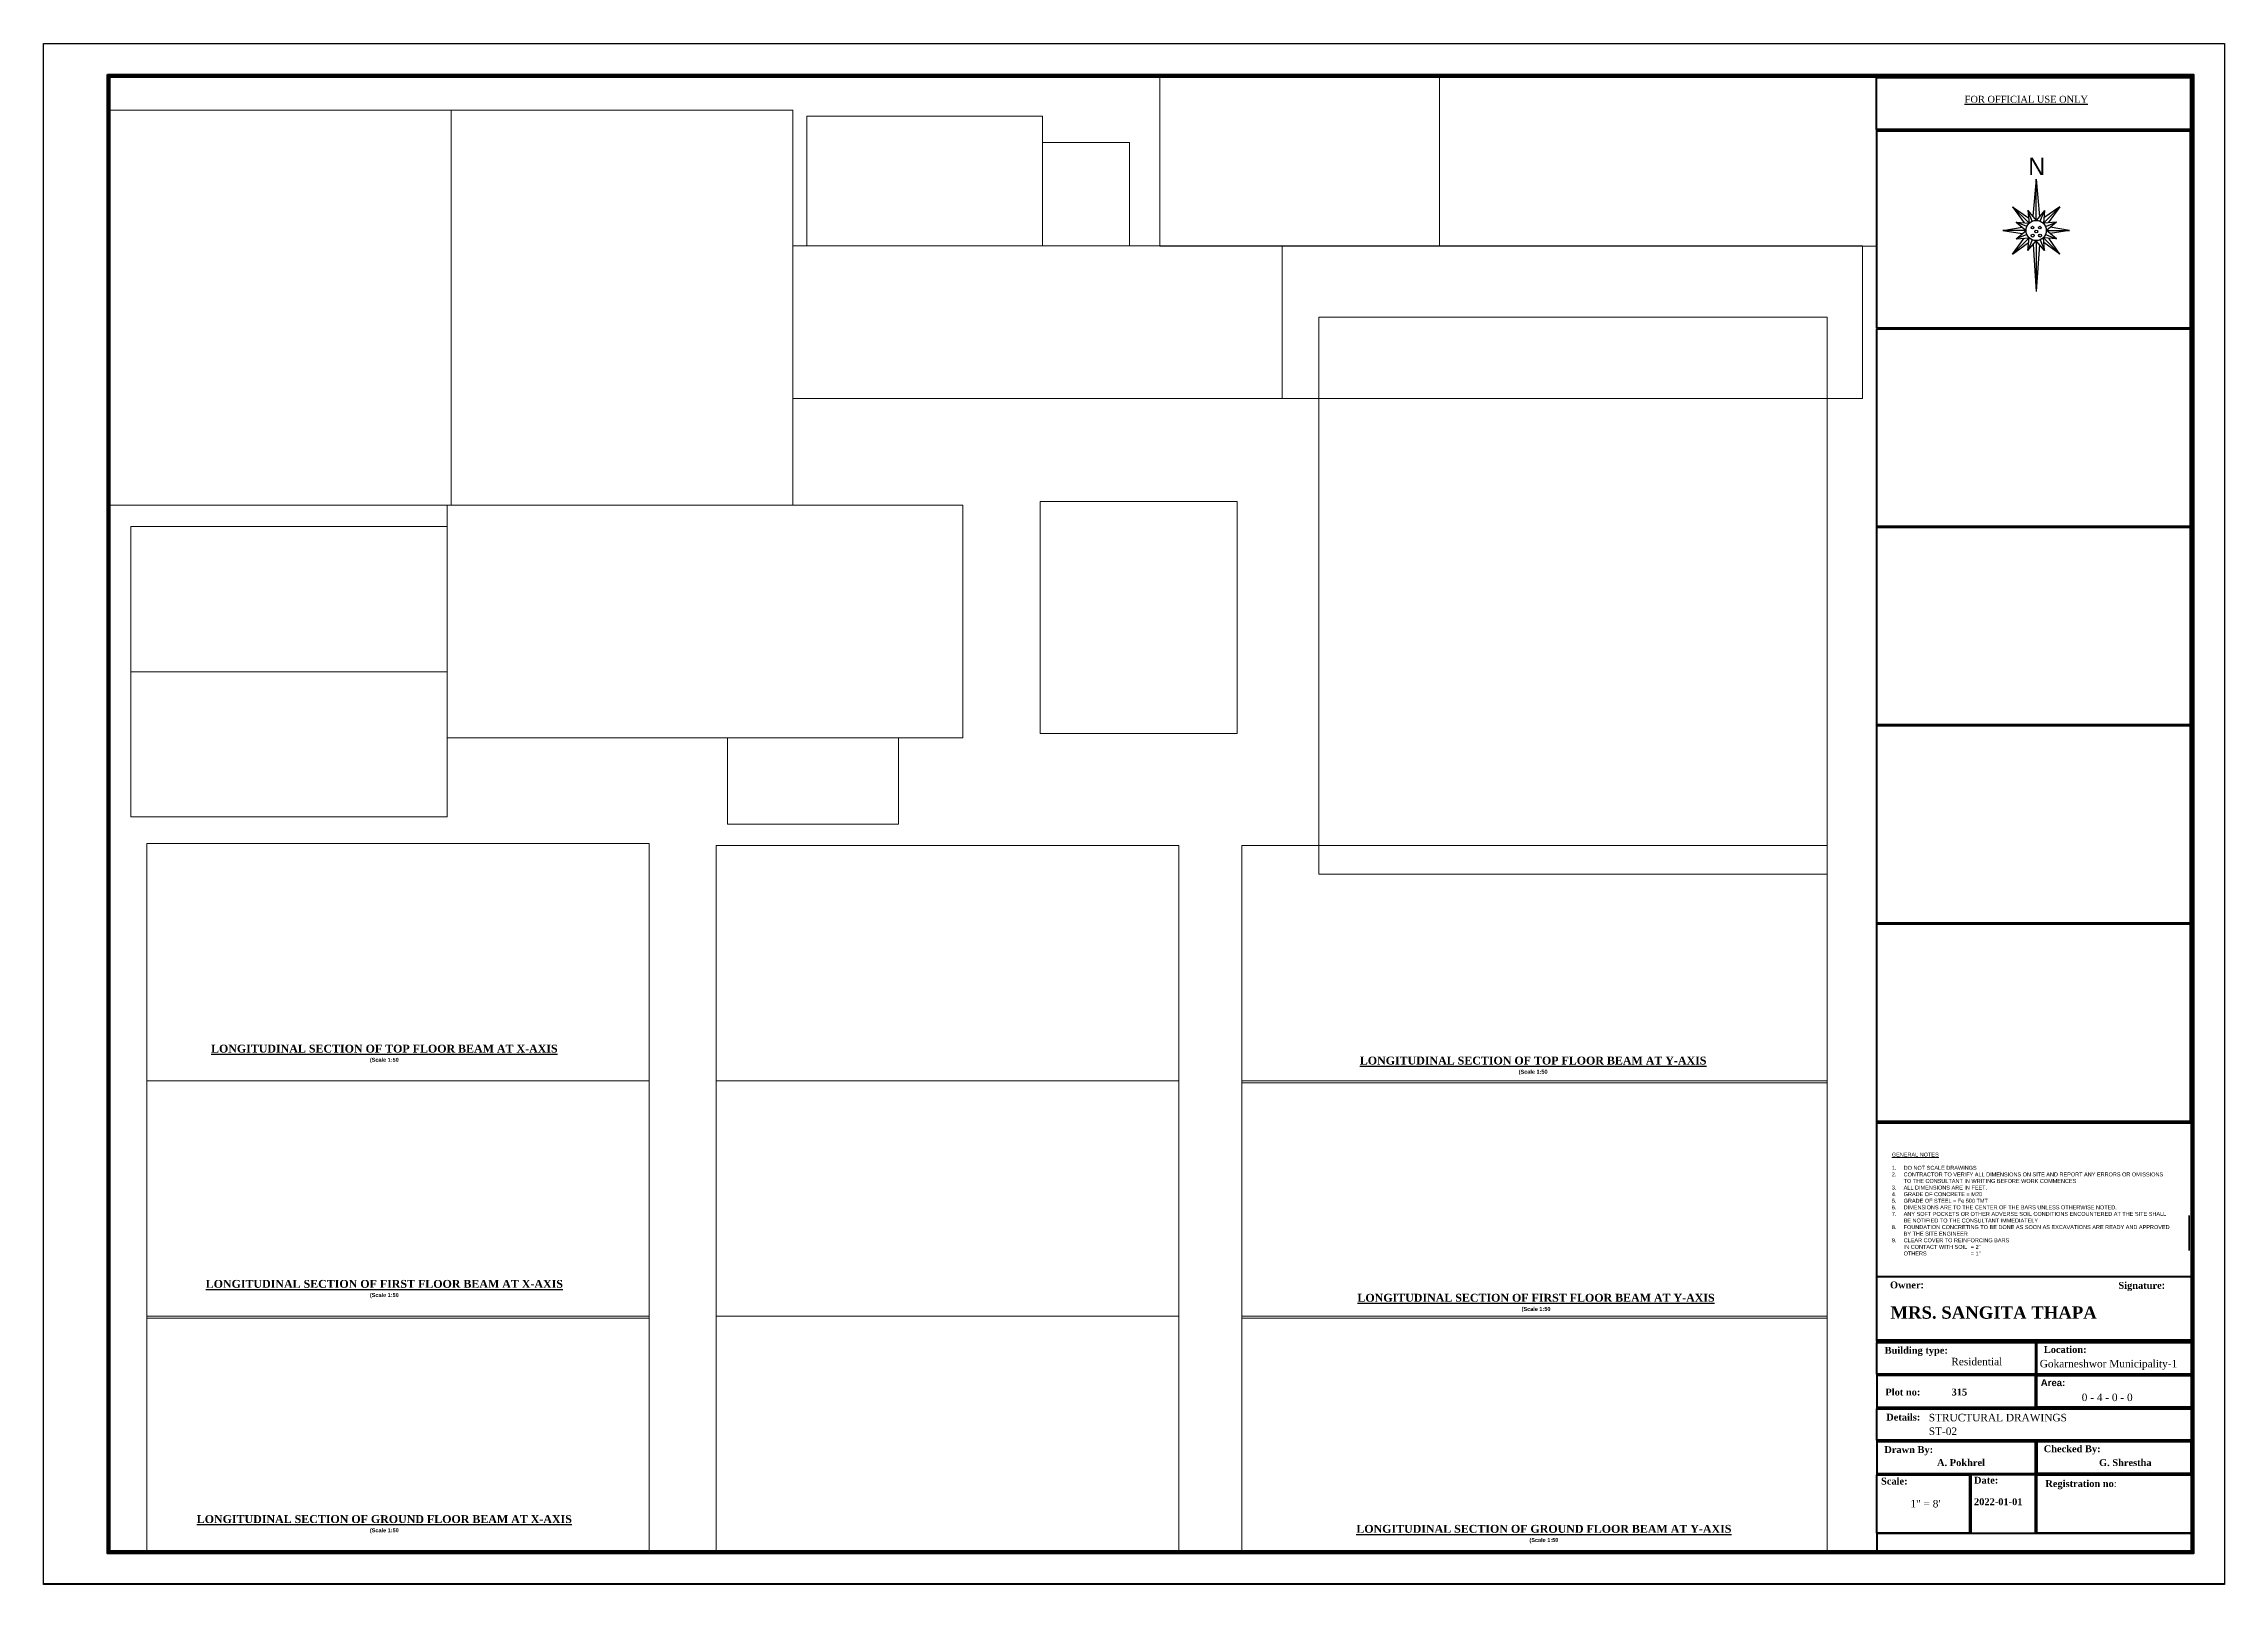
# Paper-space layout 'Structure (2)' of a CAD drawing. Header units: feet. Extents: x 0 to 33.1, y 0 to 23.4.
import ezdxf

# ---------------------------------------------------------------- set-up
doc = ezdxf.new("R2010")
doc.units = ezdxf.units.FT
doc.header["$LTSCALE"] = 50
doc.header["$MEASUREMENT"] = 0
for name, color, linetype, lineweight in [('4TEXT', 7, 'Continuous', 20), ('COL-TEXT', 3, 'Continuous', 13), ('SHEETS', 7, 'Continuous', 60), ('wall', 6, 'Continuous', 40), ('window', 3, 'Continuous', 30)]:
    doc.layers.add(name, color=color, linetype=linetype, lineweight=lineweight)
doc.layers.add('IES_WR_TEMPLATE-TITLE TEXT', color=7, linetype='Continuous')
doc.layers.add('Text', color=7, linetype='Continuous')
doc.styles.add('7 INCH', font='times.ttf', dxfattribs={"height": 7})
doc.styles.add('Arial Annotation', font='arial.ttf', dxfattribs={"height": 0.06})
doc.styles.add('BOARD$0$ROMAND', font='romand', dxfattribs={"height": 100})
doc.styles.get("Standard").update_dxf_attribs({"font": 'arial.ttf'})

# ---------------------------------------------------------------- blocks, each defined once
blk = doc.blocks.new('sheet a1')
at = {"layer": 'Defpoints', "color": 8}
blk.add_lwpolyline([(-33.109, 0), (0, 0), (0, -23.39), (-33.109, -23.39)], close=True, dxfattribs=at)
at = {"layer": 'Defpoints', "ltscale": 0.1}
blk.add_lwpolyline([(-33.109, 0), (0, 0), (0, -23.384), (-33.109, -23.384)], close=True, dxfattribs=at)
at = {"layer": 'SHEETS'}
for p, q in [((-5.292, -1.317), (-0.502, -1.317)), ((-5.292, -7.337), (-0.502, -7.337)), ((-5.292, -10.347), (-0.502, -10.347)), ((-5.292, -13.357), (-0.502, -13.357)), ((-5.292, -16.367), (-0.502, -16.367)), ((-5.285, -19.709), (-0.495, -19.709)), ((-5.271, -19.688), (-0.481, -19.688)), ((-2.858, -19.709), (-2.858, -20.712)), ((-2.858, -19.709), (-2.858, -20.712)), ((-5.285, -20.211), (-0.495, -20.211)), ((-5.285, -20.712), (-0.495, -20.712)), ((-5.285, -21.214), (-0.495, -21.214)), ((-2.858, -21.214), (-2.858, -22.622)), ((-2.858, -21.214), (-2.858, -22.622)), ((-5.285, -21.716), (-0.495, -21.716)), ((-3.861, -21.716), (-3.861, -22.622)), ((-3.861, -21.716), (-3.861, -22.622))]:
    blk.add_line(p, q, dxfattribs=at)
for points in [[(-32.138, -0.47), (-0.47, -0.47), (-0.47, -22.92), (-32.138, -22.92)], [(-32.127, -0.481), (-0.481, -0.481), (-0.481, -22.909), (-32.127, -22.909)], [(-32.117, -0.491), (-0.491, -0.491), (-0.491, -22.899), (-32.117, -22.899)], [(-32.106, -0.502), (-0.502, -0.502), (-0.502, -22.888), (-32.106, -22.888)], [(-5.282, -0.512), (-0.512, -0.512), (-0.512, -1.306), (-5.282, -1.306)], [(-5.282, -4.316), (-0.512, -4.316), (-0.512, -1.327), (-5.282, -1.327)], [(-5.282, -7.326), (-0.512, -7.326), (-0.512, -4.337), (-5.282, -4.337)], [(-5.282, -10.336), (-0.512, -10.336), (-0.512, -7.347), (-5.282, -7.347)], [(-5.282, -13.346), (-0.512, -13.346), (-0.512, -10.357), (-5.282, -10.357)], [(-5.282, -16.356), (-0.512, -16.356), (-0.512, -13.367), (-5.282, -13.367)], [(-5.282, -19.677), (-0.491, -19.677), (-0.491, -16.387), (-5.282, -16.387)], [(-5.275, -18.716), (-0.505, -18.716), (-0.505, -19.699), (-5.275, -19.699)], [(-2.868, -20.2), (-5.275, -20.2), (-5.275, -19.719), (-2.868, -19.719)], [(-2.868, -20.2), (-5.275, -20.2), (-5.275, -19.719), (-2.868, -19.719)], [(-2.847, -19.719), (-0.505, -19.719), (-0.505, -20.2), (-2.847, -20.2)], [(-2.869, -20.221), (-5.275, -20.221), (-5.275, -20.702), (-2.869, -20.702)], [(-2.869, -20.221), (-5.275, -20.221), (-5.275, -20.702), (-2.869, -20.702)], [(-2.847, -20.221), (-0.505, -20.221), (-0.505, -20.702), (-2.847, -20.702)], [(-5.275, -20.723), (-0.505, -20.723), (-0.505, -21.203), (-5.275, -21.203)], [(-2.868, -21.224), (-5.275, -21.224), (-5.275, -21.705), (-2.868, -21.705)], [(-2.868, -21.224), (-5.275, -21.224), (-5.275, -21.705), (-2.868, -21.705)], [(-2.847, -21.702), (-0.505, -21.702), (-0.505, -21.224), (-2.847, -21.224)], [(-5.275, -21.726), (-3.871, -21.726), (-3.871, -22.611), (-5.275, -22.611)], [(-2.868, -21.726), (-3.851, -21.726), (-3.851, -22.611), (-2.868, -22.611)], [(-2.868, -21.726), (-3.851, -21.726), (-3.851, -22.611), (-2.868, -22.611)], [(-2.847, -21.726), (-0.505, -21.726), (-0.505, -22.611), (-2.847, -22.611)], [(-5.271, -22.611), (-0.502, -22.611), (-0.502, -22.888), (-5.271, -22.888)]]:
    blk.add_lwpolyline(points, close=True, dxfattribs=at)
at = {"layer": 'Text', "color": 5}
for p, q in [((-0.54, -17.79), (-0.54, -18.321)), ((-0.535, -17.79), (-0.535, -18.321))]:
    blk.add_line(p, q, dxfattribs=at)
at = {"layer": 'window', "lineweight": 25}
for p, q in [((-2.857, -2.06), (-2.909, -2.621)), ((-2.857, -2.06), (-2.809, -2.625)), ((-2.857, -2.683), (-2.857, -2.06)), ((-3.215, -2.478), (-2.973, -2.647)), ((-3.215, -2.478), (-3.04, -2.721)), ((-2.966, -2.728), (-3.215, -2.478)), ((-2.983, -2.531), (-2.857, -2.683)), ((-2.983, -2.531), (-2.966, -2.728)), ((-2.916, -2.694), (-2.983, -2.531)), ((-2.73, -2.531), (-2.857, -2.683)), ((-2.798, -2.694), (-2.73, -2.531)), ((-2.747, -2.728), (-2.498, -2.478)), ((-2.73, -2.531), (-2.747, -2.728)), ((-2.498, -2.478), (-2.74, -2.647)), ((-2.498, -2.478), (-2.673, -2.721)), ((-3.364, -2.837), (-3.068, -2.789)), ((-3.011, -2.837), (-3.364, -2.837)), ((-3.364, -2.837), (-3.068, -2.885)), ((-2.966, -2.946), (-3.215, -3.196)), ((-3.215, -3.196), (-3.04, -2.953)), ((-2.999, -2.778), (-3.162, -2.71)), ((-3.162, -2.71), (-3.011, -2.837)), ((-3.162, -2.71), (-2.966, -2.728)), ((-3.162, -2.964), (-3.011, -2.837)), ((-2.999, -2.896), (-3.162, -2.964)), ((-3.162, -2.964), (-2.966, -2.946)), ((-2.983, -3.143), (-2.966, -2.946)), ((-2.916, -2.98), (-2.983, -3.143)), ((-2.798, -2.98), (-2.73, -3.143)), ((-2.551, -2.71), (-2.747, -2.728)), ((-2.73, -3.143), (-2.747, -2.946)), ((-2.747, -2.946), (-2.498, -3.196)), ((-2.551, -2.964), (-2.747, -2.946)), ((-2.714, -2.778), (-2.551, -2.71)), ((-2.714, -2.896), (-2.551, -2.964)), ((-2.551, -2.71), (-2.702, -2.837)), ((-2.702, -2.837), (-2.349, -2.837)), ((-2.551, -2.964), (-2.702, -2.837)), ((-2.498, -3.196), (-2.667, -2.953)), ((-2.349, -2.837), (-2.645, -2.789)), ((-2.349, -2.837), (-2.645, -2.885)), ((-3.215, -3.196), (-2.973, -3.021)), ((-2.983, -3.143), (-2.857, -2.992)), ((-2.905, -3.05), (-2.857, -3.765)), ((-2.73, -3.143), (-2.857, -2.992)), ((-2.857, -2.992), (-2.857, -3.765)), ((-2.808, -3.05), (-2.857, -3.765)), ((-2.498, -3.196), (-2.741, -3.021))]:
    blk.add_line(p, q, dxfattribs=at)
for centre, radius in [((-2.857, -2.837), 0.154), ((-2.913, -2.793), 0.0195), ((-2.91, -2.914), 0.0225), ((-2.856, -2.852), 0.0225), ((-2.798, -2.914), 0.0225), ((-2.801, -2.793), 0.0195)]:
    blk.add_circle(centre, radius, dxfattribs=at)
at = {"layer": '4TEXT', "insert": (-2.788, -20.276), "char_height": 0.10451, "width": 0.61662, "attachment_point": 1, "style": '7 INCH'}
blk.add_mtext('{\\fArial|b1|i0|c0|p34;Area:}', dxfattribs=at)
at = {"layer": 'Text', "style": '7 INCH'}
for s, height, p in [('Residential', 0.11385, (-4.146, -20.064)), ('Gokarneshwor Municipality-1', 0.11385, (-2.803, -20.096)), ('0 - 4 - 0 - 0', 0.11385, (-2.166, -20.608)), ('1" = 8\'', 0.1138, (-4.767, -22.222))]:
    blk.add_text(s, height=height, dxfattribs=at).set_placement(p)
at = {"layer": 'Text', "attachment_point": 1, "style": '7 INCH'}
for s, insert, char_height, width in [('{\\LFOR OFFICIAL USE ONLY}', (-3.943, -0.792), 0.10451, 1.97528), ('{\\fTimes New Roman|b1|i0|c0|p18;Owner\\fArial|b1|i0|c0|p34;:}', (-5.077, -18.792), 0.10451, 0.97196), ('{\\fTimes New Roman|b1|i0|c0|p18;Signature\\fArial|b1|i0|c0|p34;:}', (-1.609, -18.799), 0.10451, 0.97196), ('{\\fTimes New Roman|b1|i0|c0|p18;MRS. SANGITA THAPA}', (-5.071, -19.169), 0.18812, 4.95806), ('{\\fTimes New Roman|b1|i0|c0|p18;Building type:}', (-5.158, -19.784), 0.10451, 0.97196), ('{\\fTimes New Roman|b1|i0|c0|p18;Location:}', (-2.741, -19.772), 0.10451, 1.00332), ('{\\fTimes New Roman|b1|i0|c0|p18;Plot no:            315}', (-5.146, -20.418), 0.10451, 2.13337), ('{\\fTimes New Roman|b1|i0|c0|p18;Details:}', (-5.134, -20.799), 0.10451, 0.54346), ('{\\fTimes New Roman|b1|i0|c0|p18;Drawn By:}', (-5.163, -21.291), 0.10451, 0.93016), ('{\\fTimes New Roman|b1|i0|c0|p18;A. Pokhrel}', (-4.362, -21.489), 0.10451, 0.93016), ('{\\fTimes New Roman|b1|i0|c0|p18;Checked By:}', (-2.743, -21.279), 0.10451, 0.93016), ('{\\fTimes New Roman|b1|i0|c0|p18;G. Shrestha}', (-1.903, -21.489), 0.10451, 0.93016), ('{\\fTimes New Roman|b1|i0|c0|p18;Scale:}', (-5.213, -21.77), 0.10451, 0.93016), ('{\\fTimes New Roman|b1|i0|c0|p18;Date:}', (-3.801, -21.756), 0.10451, 0.48076), ('{\\fTimes New Roman|b1|i0|c0|p18;Registration no}:', (-2.718, -21.807), 0.10451, 1.68265), ('{\\fTimes New Roman|b1|i0|c0|p18;2022-01-01}', (-3.801, -22.083), 0.10451, 0.48076)]:
    blk.add_mtext(s, dxfattribs=dict(at, insert=insert, char_height=char_height, width=width))
at = {"layer": 'window', "lineweight": 25, "insert": (-2.977, -1.731), "char_height": 0.26455, "width": 0.26339, "attachment_point": 1}
blk.add_mtext('{\\Fgothice|c0;N}', dxfattribs=at)

psp = doc.layouts.new('Structure (2)')

# ---------------------------------------------------------------- block references
at = {"layer": 'wall'}
psp.add_blockref('sheet a1', (33.11, 23.384), dxfattribs=at)

# ---------------------------------------------------------------- texts
at = {"layer": 'COL-TEXT', "color": 3, "insert": (28.061, 6.548), "char_height": 0.06, "width": 4.2271, "attachment_point": 1, "style": 'BOARD$0$ROMAND'}
psp.add_mtext('{\\fArial|b0|i0|c0|p34;\\LGENERAL NOTES \\P\\l \\P\\pxi-3,l3,t3;1.^IDO NOT SCALE DRAWINGS \\P2.^ICONTRACTOR TO VERIFY ALL DIMENSIONS ON SITE AND REPORT ANY ERRORS OR OMISSIONS TO THE CONSULTANT IN WRITING BEFORE WORK COMMENCES \\P3.^IALL DIMENSIONS ARE IN FEET. \\P4.^IGRADE OF CONCRETE = M20 \\P5.^IGRADE OF STEEL = Fe 500 TMT \\P6.^IDIMENSIONS ARE TO THE CENTER OF THE BARS UNLESS OTHERWISE NOTED.\\P7.^IANY SOFT POCKETS OR OTHER ADVERSE SOIL CONDITIONS ENCOUNTERED AT THE SITE SHALL BE NOTIFIED TO THE CONSULTANT IMMEDIATELY \\P8.^IFOUNDATION CONCRETING TO BE DONE AS SOON AS EXCAVATIONS ARE READY AND APPROVED BY THE SITE ENGINEER \\P9.^ICLEAR COVER TO REINFORCING BARS  \\P\\pi0,l0,t3,14,20;^IIN CONTACT WITH SOIL ^I= 2"\\P^IOTHERS^I^I= 1"  ^I}', dxfattribs=at)
at = {"layer": 'IES_WR_TEMPLATE-TITLE TEXT', "char_height": 0.12, "attachment_point": 1, "style": 'Arial Annotation'}
for s, insert in [('\\pxqc;{\\fTimes New Roman|b1|i0|c0|p18;\\LLONGITUDINAL SECTION OF TOP FLOOR BEAM AT X-AXIS\\P\\fArial|b1|i0|c0|p34;\\H0.5x;\\l(Scale 1:50}', (2.236, 8.187)), ('\\pxqc;{\\fTimes New Roman|b1|i0|c0|p18;\\LLONGITUDINAL SECTION OF TOP FLOOR BEAM AT Y-AXIS\\P\\fArial|b1|i0|c0|p34;\\H0.5x;\\l(Scale 1:50}', (19.678, 8.006)), ('\\pxqc;{\\fTimes New Roman|b1|i0|c0|p18;\\LLONGITUDINAL SECTION OF FIRST FLOOR BEAM AT X-AXIS\\P\\fArial|b1|i0|c0|p34;\\H0.5x;\\l(Scale 1:50}', (2.236, 4.616)), ('\\pxqc;{\\fTimes New Roman|b1|i0|c0|p18;\\LLONGITUDINAL SECTION OF FIRST FLOOR BEAM AT Y-AXIS\\P\\fArial|b1|i0|c0|p34;\\H0.5x;\\l(Scale 1:50}', (19.722, 4.405)), ('\\pxqc;{\\fTimes New Roman|b1|i0|c0|p18;\\LLONGITUDINAL SECTION OF GROUND FLOOR BEAM AT X-AXIS\\P\\fArial|b1|i0|c0|p34;\\H0.5x;\\l(Scale 1:50}', (2.236, 1.045)), ('\\pxqc;{\\fTimes New Roman|b1|i0|c0|p18;\\LLONGITUDINAL SECTION OF GROUND FLOOR BEAM AT Y-AXIS\\P\\fArial|b1|i0|c0|p34;\\H0.5x;\\l(Scale 1:50}', (19.841, 0.897))]:
    psp.add_mtext_dynamic_manual_height_columns(s, width=5.87483, gutter_width=0.3, heights=[0], dxfattribs=dict(at, insert=insert))
at = {"layer": 'Text', "style": '7 INCH'}
for s, height, p in [('STRUCTURAL DRAWINGS', 0.11385, (28.622, 2.469)), ('ST-02', 0.1138, (28.622, 2.262))]:
    psp.add_text(s, height=height, dxfattribs=at).set_placement(p)

# ---------------------------------------------------------------- viewports
at = {"layer": 'Defpoints', "ltscale": 0.1}
for center, size, view_center_point, view_height, status in [((19.069, 21.597), (4.247, 2.57098), (22849.391, -4819.8), 38.5648, 21), ((24.511, 21.597), (6.636, 2.57098), (22947.772, -4818.754), 38.56483, 22), ((8.782, 19.375), (5.185, 5.9954), (22422.839, -4767.123), 599.5353, 3), ((13.378, 21.298), (3.579, 1.97265), (23457.346, -4747.205), 197.26534, 17), ((15.827, 21.098), (1.32, 1.5726), (23919.028, -4725.843), 157.2614, 18), ((15.091, 19.154), (7.432, 2.31536), (22380.268, -5239.302), 92.61441, 19), ((23.211, 19.154), (8.808, 2.31536), (22405.036, -5337.909), 92.61442, 20), ((23.221, 15.003), (7.714, 8.4533), (19130.169, -5618.583), 845.3267, 24), ((10.042, 14.612), (7.832, 3.53056), (22910.768, -4739.464), 88.26404, 15), ((16.626, 14.672), (2.991, 3.5185), (19186.585, -4958.947), 351.848, 23), ((3.726, 14.95), (4.8, 2.20393), (22926.323, -4653.577), 88.15715, 13), ((3.726, 12.747), (4.8, 2.20393), (23119.781, -4664.386), 88.15714, 14), ((11.683, 12.191), (2.599, 1.31158), (23040.266, -4733.528), 32.78943, 16), ((5.381, 9.439), (7.628, 3.60249), (21872.523, -5235.883), 144.0997, 6), ((13.724, 9.424), (7.02, 3.57114), (22083.466, -5233.176), 35.71136, 9), ((22.636, 9.408), (8.885, 3.60249), (21892.636, -5427.69), 144.09973, 12), ((5.381, 5.837), (7.628, 3.60249), (21872.523, -5235.883), 144.0997, 5), ((13.724, 5.852), (7.02, 3.57114), (22083.466, -5233.176), 35.71136, 8), ((22.636, 5.837), (8.885, 3.60249), (21892.636, -5427.69), 144.09973, 11), ((5.381, 2.266), (7.628, 3.60249), (21872.523, -5235.883), 144.0997, 4), ((13.724, 2.281), (7.02, 3.57114), (22083.466, -5233.176), 35.71136, 7), ((22.636, 2.266), (8.885, 3.60249), (21892.636, -5427.69), 144.09973, 10)]:
    psp.add_viewport(center=center, size=size, view_center_point=view_center_point, view_height=view_height, status=status, dxfattribs=at)
psp.add_viewport(center=(3.597, 19.375), size=(5.185, 5.9954), view_center_point=(21867.383, -4789.77), view_height=599.5353, dxfattribs=at)

doc.saveas('drawing.dxf')
